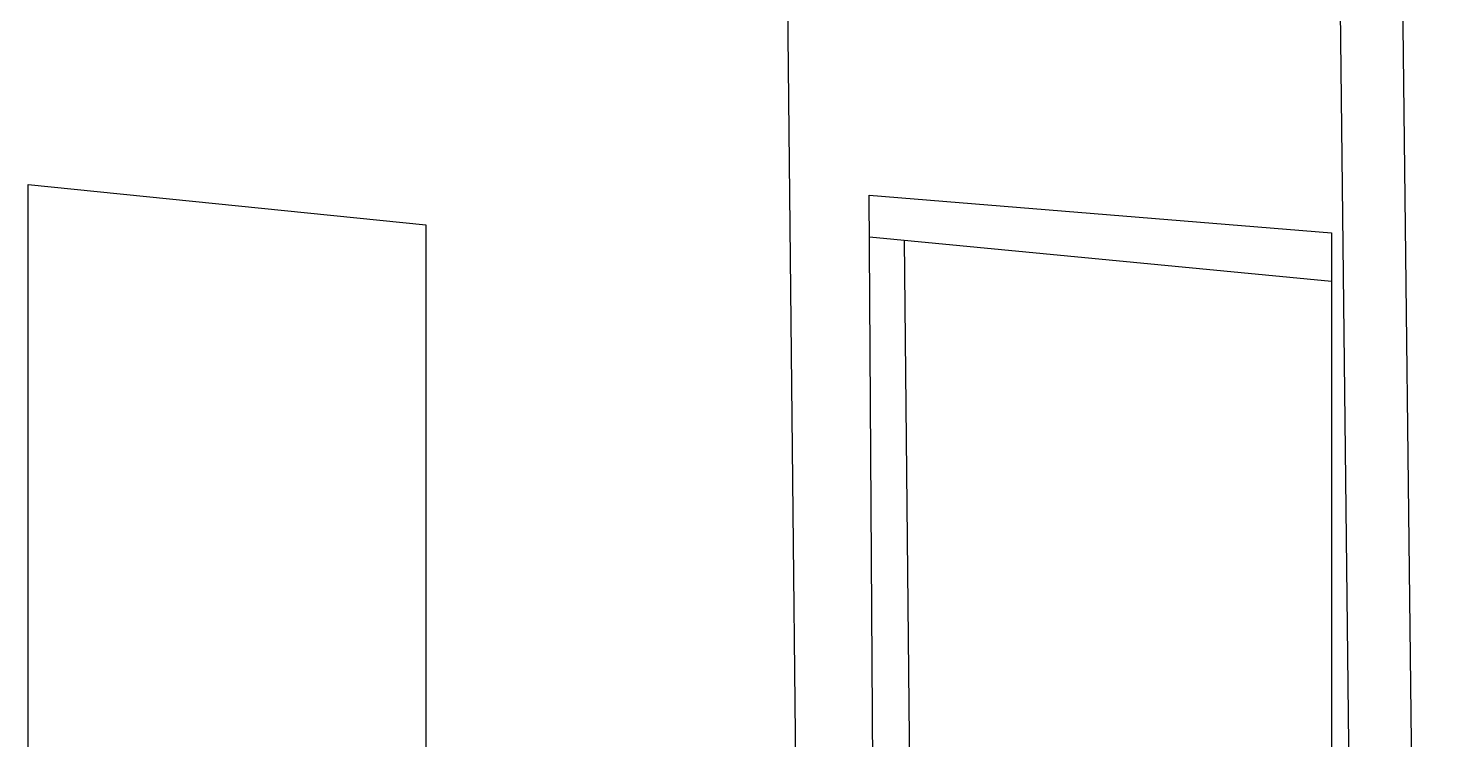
# Model space of a CAD drawing. Header units: millimetres. Extents: x 7106 to 73427, y -466 to 50348.
# Drawn here: x 41822 to 43323, y 8073 to 8835 of the extents above; entities that cross this region are included whole.
import ezdxf

# ---------------------------------------------------------------- set-up
doc = ezdxf.new("R2010")
doc.units = ezdxf.units.MM
doc.layers.add('Cotas', color=1, linetype='Continuous')

# ---------------------------------------------------------------- blocks, each defined once
blk = doc.blocks.new('ESTACIÓN DE TRABAJO VIVOTECK')
at = {"layer": 'Cotas'}
for p, q in [((1082.5, 7560.5), (1169.9, -156.1)), ((274.4, 3450.5), (1011, 3379.5)), ((355, 932.5), (330, 3445.1))]:
    blk.add_line(p, q, dxfattribs=at)
for points in [[(104, 7624), (982, 7603.5), (1067.6, 66.8), (182.1, 172.4)], [(-1068, 3534), (-433.5, 3469.5), (-433.5, 1020.5), (-1068, 1121.5)], [(1011, 775), (290.9, 867.5), (274, 3517), (1011, 3457)]]:
    blk.add_lwpolyline(points, close=True, dxfattribs=at)

msp = doc.modelspace()

# ---------------------------------------------------------------- block references
at = {"layer": 'Cotas', "xscale": 0.6706941871998696, "yscale": 0.6706941871998696, "zscale": 0.6706941871998696}
msp.add_blockref('ESTACIÓN DE TRABAJO VIVOTECK', (42538.6, 6297.3), dxfattribs=at)

doc.saveas('drawing.dxf')
